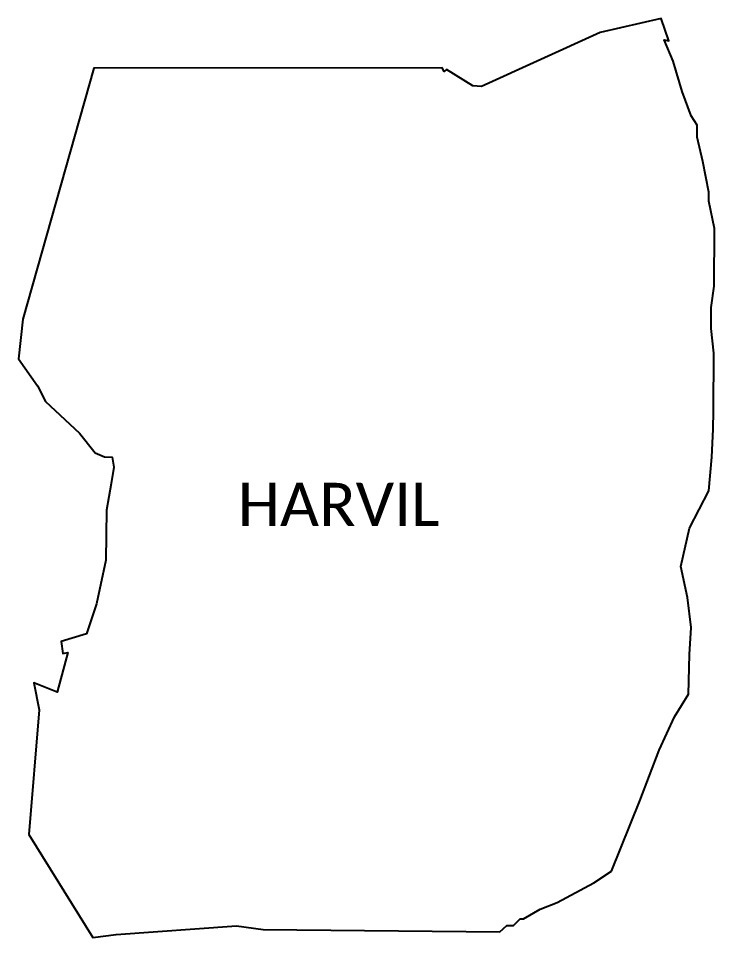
# Model space of a CAD drawing. Header units: metres. Extents: x 281119 to 288616, y 2015291 to 2018802.
# Drawn here: x 286207 to 288616, y 2015590 to 2018772 of the extents above; entities that cross this region are included whole.
import ezdxf

# ---------------------------------------------------------------- set-up
doc = ezdxf.new("R2010")
doc.units = ezdxf.units.M
doc.header["$MEASUREMENT"] = 0
doc.layers.add('VILLAGE BOUNDRY', color=10, linetype='Continuous')
doc.layers.add('VILLAGE NAME', color=250, linetype='Continuous')
doc.styles.get("Standard").update_dxf_attribs({"font": 'simplex.shx'})

msp = doc.modelspace()

# ---------------------------------------------------------------- linework, layer by layer
at = {"layer": 'VILLAGE BOUNDRY'}
msp.add_lwpolyline([(288606.7, 2017253.6), (288610.6, 2017349.8), (288611.6, 2017413.9), (288613, 2017613.6), (288603.6, 2017698.9), (288603.6, 2017771.3), (288614.6, 2017844.8), (288616, 2018044.5), (288595.6, 2018139.2), (288595.8, 2018170.7), (288575.5, 2018276), (288555.1, 2018360.2), (288555.4, 2018402.3), (288534.6, 2018433.9), (288503.7, 2018518.2), (288472.9, 2018623.6), (288441.9, 2018697.3), (288457.2, 2018693.4), (288430.9, 2018771.7), (288219.7, 2018723.3), (287809.2, 2018536), (287779.1, 2018537.9), (287687.9, 2018594.4), (287680.6, 2018587.6), (287672.7, 2018600.6), (286467.3, 2018599.1), (286222.5, 2017730.6), (286206.6, 2017593.3), (286272.9, 2017499.5), (286299.9, 2017446.3), (286418.2, 2017336), (286471.8, 2017268.7), (286504.2, 2017254.1), (286531.4, 2017252.6), (286536.7, 2017218.1), (286527.9, 2017162.2), (286511.8, 2017069.2), (286509.7, 2016896.7), (286477.1, 2016745.9), (286442.6, 2016641.8), (286354.1, 2016615.1), (286360, 2016573.8), (286377.9, 2016576.7), (286341.2, 2016439.3), (286260.1, 2016471.8), (286278.4, 2016378.7), (286243.3, 2015947.4), (286463.7, 2015590.4), (286544.7, 2015601.1), (286960.9, 2015631.2), (287053.2, 2015618.7), (287873.2, 2015609.9), (287896.6, 2015632.7), (287919.6, 2015632.5), (287943, 2015655.2), (287954.5, 2015655.2), (288012.7, 2015689.2), (288070.7, 2015711.7), (288198.5, 2015779.6), (288258.6, 2015820.5), (288357.5, 2016063.7), (288424.5, 2016239.2), (288476.7, 2016354.1), (288525.6, 2016433.5), (288528.5, 2016570.4), (288535.2, 2016663.6), (288522.2, 2016767.4), (288499.3, 2016874.3), (288529.1, 2017007.2), (288595.6, 2017136.8)], close=True, dxfattribs=at)

# ---------------------------------------------------------------- texts
at = {"layer": 'VILLAGE NAME', "insert": (286966.1, 2017164.4), "char_height": 150, "attachment_point": 1}
msp.add_mtext_dynamic_manual_height_columns('{\\fCalibri|b0|i0|c0|p34;HARVIL}', width=1877.914, gutter_width=1, heights=[0], dxfattribs=at)

doc.saveas('drawing.dxf')
